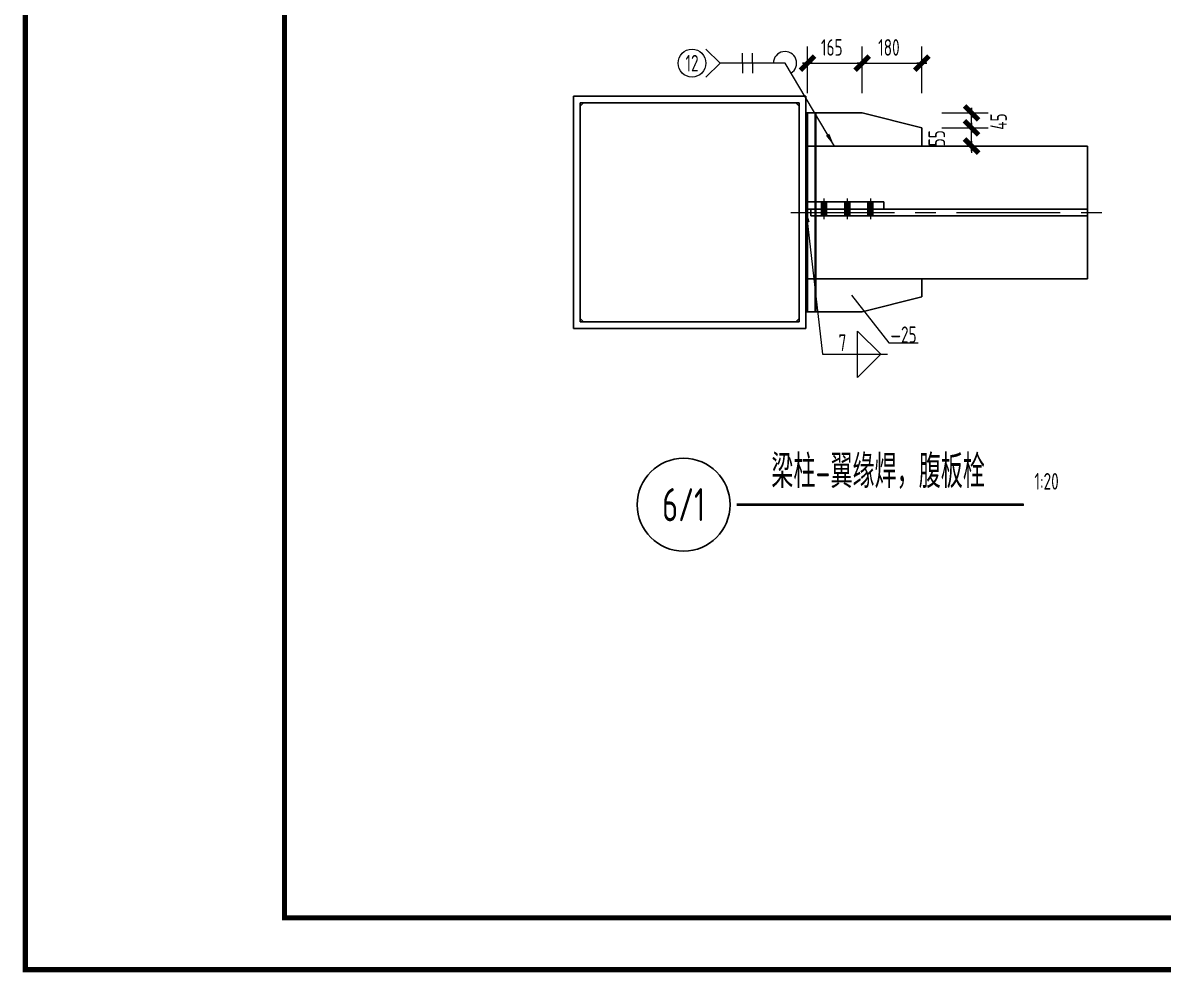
# Model space of a CAD drawing. Extents: x 31132 to 885236, y 345273 to 1212165.
# Drawn here: x 226388 to 240142, y 409925 to 421374 of the extents above; entities that cross this region are included whole.
import ezdxf
from ezdxf.enums import TextEntityAlignment as Align

# ---------------------------------------------------------------- set-up
doc = ezdxf.new("R2010")
doc.units = 0
doc.header["$LTSCALE"] = 1000
doc.linetypes.add('CENTER', pattern=[2, 1.25, -0.25, 0.25, -0.25])
doc.layers.get('0').update_dxf_attribs({"linetype": 'CONTINUOUS'})
doc.layers.add('AXIS', color=253, linetype='CENTER')
doc.layers.add('TK', color=4, linetype='CONTINUOUS')
doc.styles.add('StTextStyle', font='yjkeng.shx', dxfattribs={"width": 0.7, "height": 250, "bigfont": 'yjkchn.shx'})
doc.styles.add('StTextStyleDim', font='yjkeng.shx', dxfattribs={"width": 0.7, "height": 50, "bigfont": 'yjkchn.shx'})

# ---------------------------------------------------------------- blocks, each defined once
blk = doc.blocks.new('Studio2')
blk.add_line((-200, 0), (200, 0))
blk.add_lwpolyline([(-106, -106, 60, 60, 0), (106, 106, 100, 100, 0)], format="xyseb")
blk = doc.blocks.new('_ArchTick')
at = {"color": 0, "linetype": 'ByBlock', "const_width": 0.5}
blk.add_lwpolyline([(-0.71, -0.71), (0.71, 0.71)], dxfattribs=at)

msp = doc.modelspace()

# ---------------------------------------------------------------- linework, layer by layer
at = {"color": 4, "linetype": 'ByBlock', "lineweight": 13}
for p, q in [((234627.15, 421057.57), (234796.86, 420887.86)), ((235068.86, 420887.86), (235068.86, 421007.86)), ((235188.86, 420887.86), (235188.86, 421007.86)), ((235850.86, 420527.86), (235850.86, 421087.86)), ((236510.86, 420527.86), (236510.86, 421087.86)), ((236510.86, 420527.86), (236510.86, 421087.86)), ((237230.86, 420527.86), (237230.86, 421087.86)), ((234796.86, 420887.86), (234627.15, 420718.16)), ((235580.86, 420887.86), (234796.86, 420887.86)), ((235068.86, 420887.86), (235068.86, 420767.86)), ((235188.86, 420887.86), (235188.86, 420767.86)), ((236175.86, 419887.86), (235580.86, 420887.86)), ((235850.86, 420887.86), (236510.86, 420887.86)), ((236510.86, 420887.86), (237230.86, 420887.86)), ((237470.86, 420287.86), (238030.86, 420287.86)), ((237830.86, 420107.86), (237830.86, 420287.86)), ((237830.86, 420107.86), (237830.86, 420187.86)), ((237470.86, 420107.86), (238030.86, 420107.86)), ((237470.86, 420107.86), (238030.86, 420107.86)), ((237830.86, 419887.86), (237830.86, 420107.86)), ((236175.86, 419887.86), (236094.04, 420025.36)), ((237830.86, 419887.86), (237830.86, 419807.86)), ((236050.86, 419255.86), (236050.86, 419007.86)), ((236330.86, 419255.86), (236330.86, 419007.86)), ((236610.86, 419255.86), (236610.86, 419007.86)), ((235830.86, 419127.86), (236030.86, 417376.97)), ((236382.86, 418087.86), (236834.29, 417512.86)), ((236454.86, 417096.97), (236454.86, 417656.97)), ((236454.86, 417656.97), (236734.86, 417376.97)), ((236834.29, 417512.86), (237187.09, 417512.86)), ((236030.86, 417376.97), (236814.86, 417376.97)), ((236734.86, 417376.97), (236454.86, 417096.97))]:
    msp.add_line(p, q, dxfattribs=at)
at = {"color": 4, "linetype": 'ByBlock'}
for p, q in [((233030.86, 420487.86), (235830.86, 420487.86)), ((233030.86, 417687.86), (233030.86, 420487.86)), ((235830.86, 420487.86), (235830.86, 417687.86)), ((233110.86, 420407.86), (235750.86, 420407.86)), ((233110.86, 417767.86), (233110.86, 420407.86)), ((233150.86, 420407.86), (233110.86, 420367.86)), ((235750.86, 420367.86), (235710.86, 420407.86)), ((235750.86, 420407.86), (235750.86, 417767.86)), ((235850.86, 420287.86), (235830.86, 420287.86)), ((235942.86, 420287.86), (235850.86, 420287.86)), ((235850.86, 420287.86), (235850.86, 419887.86)), ((236510.86, 420287.86), (235942.86, 420287.86)), ((235942.86, 420287.86), (235942.86, 419887.86)), ((235950.86, 417887.86), (235950.86, 420287.86)), ((236510.86, 420287.86), (237230.86, 420107.86)), ((237230.86, 420107.86), (237230.86, 419887.86)), ((235942.86, 419887.86), (235850.86, 419887.86)), ((235850.86, 419887.86), (235850.86, 418287.86)), ((235942.86, 419887.86), (239230.86, 419887.86)), ((235942.86, 419887.86), (235942.86, 418287.86)), ((237470.86, 419887.86), (238030.86, 419887.86)), ((239230.86, 419887.86), (239230.86, 418287.86)), ((235830.86, 419215.86), (236770.86, 419215.86)), ((235830.86, 419127.86), (236770.86, 419127.86)), ((235830.86, 419127.86), (235854.47, 418969.62)), ((235890.86, 419127.86), (235893.65, 419127.86)), ((235892.36, 419127.86), (235890.86, 419127.86)), ((235890.86, 419127.86), (235890.86, 419047.86)), ((235895.16, 419127.86), (235892.36, 419127.86)), ((235893.65, 419127.86), (235896.44, 419127.86)), ((235897.95, 419127.86), (235895.16, 419127.86)), ((235896.44, 419127.86), (235899.24, 419127.86)), ((235900.75, 419127.86), (235897.95, 419127.86)), ((235899.24, 419127.86), (235902.03, 419127.86)), ((235903.54, 419127.86), (235900.75, 419127.86)), ((235902.03, 419127.86), (235904.83, 419127.86)), ((235906.33, 419127.86), (235903.54, 419127.86)), ((235904.83, 419127.86), (235907.61, 419127.86)), ((235909.1, 419127.86), (235906.33, 419127.86)), ((235907.61, 419127.86), (235910.37, 419127.86)), ((235911.85, 419127.86), (235909.1, 419127.86)), ((235910.37, 419127.86), (235913.12, 419127.86)), ((235914.61, 419127.86), (235911.85, 419127.86)), ((235913.12, 419127.86), (235915.88, 419127.86)), ((235917.37, 419127.86), (235914.61, 419127.86)), ((235915.88, 419127.86), (235918.64, 419127.86)), ((235920.13, 419127.86), (235917.37, 419127.86)), ((235918.64, 419127.86), (235921.4, 419127.86)), ((235922.87, 419127.86), (235920.13, 419127.86)), ((235921.4, 419127.86), (235924.11, 419127.86)), ((235925.56, 419127.86), (235922.87, 419127.86)), ((235924.11, 419127.86), (235926.8, 419127.86)), ((235928.25, 419127.86), (235925.56, 419127.86)), ((235926.8, 419127.86), (235929.48, 419127.86)), ((235930.94, 419127.86), (235928.25, 419127.86)), ((235929.48, 419127.86), (235932.17, 419127.86)), ((235933.63, 419127.86), (235930.94, 419127.86)), ((235932.17, 419127.86), (235934.86, 419127.86)), ((235936.31, 419127.86), (235933.63, 419127.86)), ((235934.86, 419127.86), (235937.53, 419127.86)), ((235938.93, 419127.86), (235936.31, 419127.86)), ((235937.53, 419127.86), (235940.12, 419127.86)), ((235941.52, 419127.86), (235938.93, 419127.86)), ((235940.12, 419127.86), (235942.71, 419127.86)), ((235944.1, 419127.86), (235941.52, 419127.86)), ((235942.71, 419127.86), (235945.29, 419127.86)), ((235946.69, 419127.86), (235944.1, 419127.86)), ((235945.29, 419127.86), (235947.88, 419127.86)), ((235949.27, 419127.86), (235946.69, 419127.86)), ((235947.88, 419127.86), (235950.46, 419127.86)), ((235951.84, 419127.86), (235949.27, 419127.86)), ((235950.46, 419127.86), (235952.97, 419127.86)), ((235954.29, 419127.86), (235951.84, 419127.86)), ((235952.97, 419127.86), (235955.42, 419127.86)), ((235956.74, 419127.86), (235954.29, 419127.86)), ((235955.42, 419127.86), (235957.87, 419127.86)), ((235959.19, 419127.86), (235956.74, 419127.86)), ((235957.87, 419127.86), (235960.32, 419127.86)), ((235961.64, 419127.86), (235959.19, 419127.86)), ((235960.32, 419127.86), (235962.77, 419127.86)), ((235964.09, 419127.86), (235961.64, 419127.86)), ((235962.77, 419127.86), (235965.22, 419127.86)), ((235966.46, 419127.86), (235964.09, 419127.86)), ((235965.22, 419127.86), (235967.51, 419127.86)), ((235968.74, 419127.86), (235966.46, 419127.86)), ((235967.51, 419127.86), (235969.79, 419127.86)), ((235971.02, 419127.86), (235968.74, 419127.86)), ((235969.79, 419127.86), (235972.07, 419127.86)), ((235973.31, 419127.86), (235971.02, 419127.86)), ((235972.07, 419127.86), (235974.36, 419127.86)), ((235975.59, 419127.86), (235973.31, 419127.86)), ((235974.36, 419127.86), (235976.64, 419127.86)), ((235977.87, 419127.86), (235975.59, 419127.86)), ((235976.64, 419127.86), (235978.85, 419127.86)), ((235979.98, 419127.86), (235977.87, 419127.86)), ((235978.85, 419127.86), (235980.94, 419127.86)), ((235982.07, 419127.86), (235979.98, 419127.86)), ((235980.94, 419127.86), (235983.03, 419127.86)), ((235984.15, 419127.86), (235982.07, 419127.86)), ((235983.03, 419127.86), (235985.11, 419127.86)), ((235986.24, 419127.86), (235984.15, 419127.86)), ((235985.11, 419127.86), (235987.2, 419127.86)), ((235988.33, 419127.86), (235986.24, 419127.86)), ((235987.2, 419127.86), (235989.29, 419127.86)), ((235990.35, 419127.86), (235988.33, 419127.86)), ((235989.29, 419127.86), (235991.21, 419127.86)), ((235992.22, 419127.86), (235990.35, 419127.86)), ((235991.21, 419127.86), (235993.08, 419127.86)), ((235994.08, 419127.86), (235992.22, 419127.86)), ((235993.08, 419127.86), (235994.94, 419127.86)), ((235995.95, 419127.86), (235994.08, 419127.86)), ((235994.94, 419127.86), (235996.81, 419127.86)), ((235997.81, 419127.86), (235995.95, 419127.86)), ((235996.81, 419127.86), (235998.67, 419127.86)), ((235999.68, 419127.86), (235997.81, 419127.86)), ((235998.67, 419127.86), (236000.51, 419127.86)), ((236001.38, 419127.86), (235999.68, 419127.86)), ((236000.51, 419127.86), (236002.13, 419127.86)), ((236003, 419127.86), (236001.38, 419127.86)), ((236002.13, 419127.86), (236003.75, 419127.86)), ((236004.62, 419127.86), (236003, 419127.86)), ((236003.75, 419127.86), (236005.36, 419127.86)), ((236006.24, 419127.86), (236004.62, 419127.86)), ((236005.36, 419127.86), (236006.98, 419127.86)), ((236007.86, 419127.86), (236006.24, 419127.86)), ((236006.98, 419127.86), (236008.6, 419127.86)), ((236009.46, 419127.86), (236007.86, 419127.86)), ((236008.6, 419127.86), (236010.09, 419127.86)), ((236010.82, 419127.86), (236009.46, 419127.86)), ((236010.09, 419127.86), (236011.44, 419127.86)), ((236012.17, 419127.86), (236010.82, 419127.86)), ((236011.44, 419127.86), (236012.79, 419127.86)), ((236013.53, 419127.86), (236012.17, 419127.86)), ((236012.79, 419127.86), (236014.15, 419127.86)), ((236014.88, 419127.86), (236013.53, 419127.86)), ((236014.15, 419127.86), (236015.5, 419127.86)), ((236016.23, 419127.86), (236014.88, 419127.86)), ((236015.5, 419127.86), (236016.86, 419127.86)), ((236017.46, 419127.86), (236016.23, 419127.86)), ((236016.86, 419127.86), (236017.96, 419127.86)), ((236018.53, 419127.86), (236017.46, 419127.86)), ((236017.96, 419127.86), (236019.03, 419127.86)), ((236019.6, 419127.86), (236018.53, 419127.86)), ((236019.03, 419127.86), (236020.1, 419127.86)), ((236020.68, 419127.86), (236019.6, 419127.86)), ((236020.1, 419127.86), (236021.17, 419127.86)), ((236021.75, 419127.86), (236020.68, 419127.86)), ((236021.17, 419127.86), (236022.24, 419127.86)), ((236022.82, 419127.86), (236021.75, 419127.86)), ((236022.24, 419127.86), (236023.22, 419127.86)), ((236023.64, 419127.86), (236022.82, 419127.86)), ((236023.22, 419127.86), (236024, 419127.86)), ((236024.42, 419127.86), (236023.64, 419127.86)), ((236024, 419127.86), (236024.77, 419127.86)), ((236025.19, 419127.86), (236024.42, 419127.86)), ((236024.77, 419127.86), (236025.55, 419127.86)), ((236025.97, 419127.86), (236025.19, 419127.86)), ((236025.55, 419127.86), (236026.32, 419127.86)), ((236026.74, 419127.86), (236025.97, 419127.86)), ((236026.32, 419127.86), (236027.1, 419127.86)), ((236027.45, 419127.86), (236026.74, 419127.86)), ((236027.1, 419127.86), (236027.66, 419127.86)), ((236027.92, 419127.86), (236027.45, 419127.86)), ((236027.66, 419127.86), (236028.13, 419127.86)), ((236028.39, 419127.86), (236027.92, 419127.86)), ((236028.13, 419127.86), (236028.6, 419127.86)), ((236028.85, 419127.86), (236028.39, 419127.86)), ((236028.6, 419127.86), (236029.07, 419127.86)), ((236029.32, 419127.86), (236028.85, 419127.86)), ((236029.07, 419127.86), (236029.54, 419127.86)), ((236029.79, 419127.86), (236029.32, 419127.86)), ((236029.54, 419127.86), (236029.99, 419127.86)), ((236030.07, 419127.86), (236029.79, 419127.86)), ((236029.99, 419127.86), (236030.14, 419127.86)), ((236030.23, 419127.86), (236030.07, 419127.86)), ((236030.14, 419127.86), (236030.3, 419127.86)), ((236030.38, 419127.86), (236030.23, 419127.86)), ((236030.3, 419127.86), (236030.46, 419127.86)), ((236030.54, 419127.86), (236030.38, 419127.86)), ((236030.46, 419127.86), (236030.61, 419127.86)), ((236030.7, 419127.86), (236030.54, 419127.86)), ((236030.61, 419127.86), (236030.77, 419127.86)), ((236030.86, 419127.86), (236030.7, 419127.86)), ((236030.77, 419127.86), (236030.86, 419127.86)), ((236030.86, 419127.86), (239230.86, 419127.86)), ((236030.86, 419127.86), (236030.86, 419047.86)), ((236770.86, 419215.86), (236770.86, 419127.86)), ((235890.86, 419047.86), (235893.65, 419047.86)), ((235892.36, 419047.86), (235890.86, 419047.86)), ((235895.16, 419047.86), (235892.36, 419047.86)), ((235893.65, 419047.86), (235896.44, 419047.86)), ((235897.95, 419047.86), (235895.16, 419047.86)), ((235896.44, 419047.86), (235899.24, 419047.86)), ((235900.75, 419047.86), (235897.95, 419047.86)), ((235899.24, 419047.86), (235902.03, 419047.86)), ((235903.54, 419047.86), (235900.75, 419047.86)), ((235902.03, 419047.86), (235904.83, 419047.86)), ((235906.33, 419047.86), (235903.54, 419047.86)), ((235904.83, 419047.86), (235907.61, 419047.86)), ((235909.1, 419047.86), (235906.33, 419047.86)), ((235907.61, 419047.86), (235910.37, 419047.86)), ((235911.85, 419047.86), (235909.1, 419047.86)), ((235910.37, 419047.86), (235913.12, 419047.86)), ((235914.61, 419047.86), (235911.85, 419047.86)), ((235913.12, 419047.86), (235915.88, 419047.86)), ((235917.37, 419047.86), (235914.61, 419047.86)), ((235915.88, 419047.86), (235918.64, 419047.86)), ((235920.13, 419047.86), (235917.37, 419047.86)), ((235918.64, 419047.86), (235921.4, 419047.86)), ((235922.87, 419047.86), (235920.13, 419047.86)), ((235921.4, 419047.86), (235924.11, 419047.86)), ((235925.56, 419047.86), (235922.87, 419047.86)), ((235924.11, 419047.86), (235926.8, 419047.86)), ((235928.25, 419047.86), (235925.56, 419047.86)), ((235926.8, 419047.86), (235929.48, 419047.86)), ((235930.94, 419047.86), (235928.25, 419047.86)), ((235929.48, 419047.86), (235932.17, 419047.86)), ((235933.63, 419047.86), (235930.94, 419047.86)), ((235932.17, 419047.86), (235934.86, 419047.86)), ((235936.31, 419047.86), (235933.63, 419047.86)), ((235934.86, 419047.86), (235937.53, 419047.86)), ((235938.93, 419047.86), (235936.31, 419047.86)), ((235937.53, 419047.86), (235940.12, 419047.86)), ((235941.52, 419047.86), (235938.93, 419047.86)), ((235940.12, 419047.86), (235942.71, 419047.86)), ((235944.1, 419047.86), (235941.52, 419047.86)), ((235942.71, 419047.86), (235945.29, 419047.86)), ((235946.69, 419047.86), (235944.1, 419047.86)), ((235945.29, 419047.86), (235947.88, 419047.86)), ((235949.27, 419047.86), (235946.69, 419047.86)), ((235947.88, 419047.86), (235950.46, 419047.86)), ((235951.84, 419047.86), (235949.27, 419047.86)), ((235950.46, 419047.86), (235952.97, 419047.86)), ((235954.29, 419047.86), (235951.84, 419047.86)), ((235952.97, 419047.86), (235955.42, 419047.86)), ((235956.74, 419047.86), (235954.29, 419047.86)), ((235955.42, 419047.86), (235957.87, 419047.86)), ((235959.19, 419047.86), (235956.74, 419047.86)), ((235957.87, 419047.86), (235960.32, 419047.86)), ((235961.64, 419047.86), (235959.19, 419047.86)), ((235960.32, 419047.86), (235962.77, 419047.86)), ((235964.09, 419047.86), (235961.64, 419047.86)), ((235962.77, 419047.86), (235965.22, 419047.86)), ((235966.46, 419047.86), (235964.09, 419047.86)), ((235965.22, 419047.86), (235967.51, 419047.86)), ((235968.74, 419047.86), (235966.46, 419047.86)), ((235967.51, 419047.86), (235969.79, 419047.86)), ((235971.02, 419047.86), (235968.74, 419047.86)), ((235969.79, 419047.86), (235972.07, 419047.86)), ((235973.31, 419047.86), (235971.02, 419047.86)), ((235972.07, 419047.86), (235974.36, 419047.86)), ((235975.59, 419047.86), (235973.31, 419047.86)), ((235974.36, 419047.86), (235976.64, 419047.86)), ((235977.87, 419047.86), (235975.59, 419047.86)), ((235976.64, 419047.86), (235978.85, 419047.86)), ((235979.98, 419047.86), (235977.87, 419047.86)), ((235978.85, 419047.86), (235980.94, 419047.86)), ((235982.07, 419047.86), (235979.98, 419047.86)), ((235980.94, 419047.86), (235983.03, 419047.86)), ((235984.15, 419047.86), (235982.07, 419047.86)), ((235983.03, 419047.86), (235985.11, 419047.86)), ((235986.24, 419047.86), (235984.15, 419047.86)), ((235985.11, 419047.86), (235987.2, 419047.86)), ((235988.33, 419047.86), (235986.24, 419047.86)), ((235987.2, 419047.86), (235989.29, 419047.86)), ((235990.35, 419047.86), (235988.33, 419047.86)), ((235989.29, 419047.86), (235991.21, 419047.86)), ((235992.22, 419047.86), (235990.35, 419047.86)), ((235991.21, 419047.86), (235993.08, 419047.86)), ((235994.08, 419047.86), (235992.22, 419047.86)), ((235993.08, 419047.86), (235994.94, 419047.86)), ((235995.95, 419047.86), (235994.08, 419047.86)), ((235994.94, 419047.86), (235996.81, 419047.86)), ((235997.81, 419047.86), (235995.95, 419047.86)), ((235996.81, 419047.86), (235998.67, 419047.86)), ((235999.68, 419047.86), (235997.81, 419047.86)), ((235998.67, 419047.86), (236000.51, 419047.86)), ((236001.38, 419047.86), (235999.68, 419047.86)), ((236000.51, 419047.86), (236002.13, 419047.86)), ((236003, 419047.86), (236001.38, 419047.86)), ((236002.13, 419047.86), (236003.75, 419047.86)), ((236004.62, 419047.86), (236003, 419047.86)), ((236003.75, 419047.86), (236005.36, 419047.86)), ((236006.24, 419047.86), (236004.62, 419047.86)), ((236005.36, 419047.86), (236006.98, 419047.86)), ((236007.86, 419047.86), (236006.24, 419047.86)), ((236006.98, 419047.86), (236008.6, 419047.86)), ((236009.46, 419047.86), (236007.86, 419047.86)), ((236008.6, 419047.86), (236010.09, 419047.86)), ((236010.82, 419047.86), (236009.46, 419047.86)), ((236010.09, 419047.86), (236011.44, 419047.86)), ((236012.17, 419047.86), (236010.82, 419047.86)), ((236011.44, 419047.86), (236012.79, 419047.86)), ((236013.53, 419047.86), (236012.17, 419047.86)), ((236012.79, 419047.86), (236014.15, 419047.86)), ((236014.88, 419047.86), (236013.53, 419047.86)), ((236014.15, 419047.86), (236015.5, 419047.86)), ((236016.23, 419047.86), (236014.88, 419047.86)), ((236015.5, 419047.86), (236016.86, 419047.86)), ((236017.46, 419047.86), (236016.23, 419047.86)), ((236016.86, 419047.86), (236017.96, 419047.86)), ((236018.53, 419047.86), (236017.46, 419047.86)), ((236017.96, 419047.86), (236019.03, 419047.86)), ((236019.6, 419047.86), (236018.53, 419047.86)), ((236019.03, 419047.86), (236020.1, 419047.86)), ((236020.68, 419047.86), (236019.6, 419047.86)), ((236020.1, 419047.86), (236021.17, 419047.86)), ((236021.75, 419047.86), (236020.68, 419047.86)), ((236021.17, 419047.86), (236022.24, 419047.86)), ((236022.82, 419047.86), (236021.75, 419047.86)), ((236022.24, 419047.86), (236023.22, 419047.86)), ((236023.64, 419047.86), (236022.82, 419047.86)), ((236023.22, 419047.86), (236024, 419047.86)), ((236024.42, 419047.86), (236023.64, 419047.86)), ((236024, 419047.86), (236024.77, 419047.86)), ((236025.19, 419047.86), (236024.42, 419047.86)), ((236024.77, 419047.86), (236025.55, 419047.86)), ((236025.97, 419047.86), (236025.19, 419047.86)), ((236025.55, 419047.86), (236026.32, 419047.86)), ((236026.74, 419047.86), (236025.97, 419047.86)), ((236026.32, 419047.86), (236027.1, 419047.86)), ((236027.45, 419047.86), (236026.74, 419047.86)), ((236027.1, 419047.86), (236027.66, 419047.86)), ((236027.92, 419047.86), (236027.45, 419047.86)), ((236027.66, 419047.86), (236028.13, 419047.86)), ((236028.39, 419047.86), (236027.92, 419047.86)), ((236028.13, 419047.86), (236028.6, 419047.86)), ((236028.85, 419047.86), (236028.39, 419047.86)), ((236028.6, 419047.86), (236029.07, 419047.86)), ((236029.32, 419047.86), (236028.85, 419047.86)), ((236029.07, 419047.86), (236029.54, 419047.86)), ((236029.79, 419047.86), (236029.32, 419047.86)), ((236029.54, 419047.86), (236029.99, 419047.86)), ((236030.07, 419047.86), (236029.79, 419047.86)), ((236029.99, 419047.86), (236030.14, 419047.86)), ((236030.23, 419047.86), (236030.07, 419047.86)), ((236030.14, 419047.86), (236030.3, 419047.86)), ((236030.38, 419047.86), (236030.23, 419047.86)), ((236030.3, 419047.86), (236030.46, 419047.86)), ((236030.54, 419047.86), (236030.38, 419047.86)), ((236030.46, 419047.86), (236030.61, 419047.86)), ((236030.7, 419047.86), (236030.54, 419047.86)), ((236030.61, 419047.86), (236030.77, 419047.86)), ((236030.86, 419047.86), (236030.7, 419047.86)), ((236030.77, 419047.86), (236030.86, 419047.86)), ((236030.86, 419047.86), (239230.86, 419047.86)), ((235942.86, 418287.86), (235850.86, 418287.86)), ((235850.86, 418287.86), (235850.86, 417887.86)), ((235942.86, 418287.86), (235942.86, 417887.86)), ((235942.86, 418287.86), (239230.86, 418287.86)), ((237230.86, 418287.86), (237230.86, 418067.86)), ((236510.86, 417887.86), (237230.86, 418067.86)), ((235830.86, 417887.86), (235850.86, 417887.86)), ((235942.86, 417887.86), (235850.86, 417887.86)), ((236510.86, 417887.86), (235942.86, 417887.86)), ((233110.86, 417807.86), (233150.86, 417767.86)), ((235750.86, 417767.86), (233110.86, 417767.86)), ((235710.86, 417767.86), (235750.86, 417807.86)), ((235830.86, 417687.86), (233030.86, 417687.86))]:
    msp.add_line(p, q, dxfattribs=at)
msp.add_line((234998.06, 415562.86), (238459.96, 415562.86))
at = {"color": 4, "linetype": 'ByBlock', "lineweight": 13}
for points in [[(236175.86, 419887.86, 0, 48, 0), (236094.04, 420025.36, 48, 48, 0)], [(235830.86, 419127.86, 0, 48, 0), (235854.47, 418969.62, 48, 48, 0)]]:
    msp.add_lwpolyline(points, format="xyseb", dxfattribs=at)
at = {"const_width": 30}
msp.add_lwpolyline([(234998.06, 415562.86), (238459.96, 415562.86)], dxfattribs=at)
at = {"color": 4, "linetype": 'ByBlock', "lineweight": 13}
msp.add_circle((234459.15, 420887.86), 168, dxfattribs=at)
msp.add_circle((234358.06, 415562.86), 560)
msp.add_arc((235580.86, 420887.86), 140, 300.752646, 180, dxfattribs=at)
at = {"color": 4, "linetype": 'ByBlock'}
for points in [[(236010.86, 419047.86, -40), (236090.86, 419047.86, -40), (236010.86, 419215.86, -40), (236090.86, 419215.86, -40)], [(236290.86, 419047.86, -40), (236370.86, 419047.86, -40), (236290.86, 419215.86, -40), (236370.86, 419215.86, -40)], [(236570.86, 419047.86, -40), (236650.86, 419047.86, -40), (236570.86, 419215.86, -40), (236650.86, 419215.86, -40)]]:
    msp.add_solid(points, dxfattribs=at)
at = {"layer": 'AXIS', "lineweight": 9}
msp.add_line((235650.86, 419087.86), (239430.86, 419087.86), dxfattribs=at)
at = {"layer": 'TK', "const_width": 62.5}
for points in [[(226419.19, 409955.9), (226419.19, 447080.9), (278919.19, 447080.9), (278919.19, 409955.9)], [(229544.19, 410580.9), (229544.19, 446455.9), (278294.19, 446455.9), (278294.19, 410580.9)]]:
    msp.add_lwpolyline(points, close=True, dxfattribs=at)

# ---------------------------------------------------------------- block references
at = {"color": 4, "linetype": 'ByBlock', "lineweight": 13}
for name, p, xscale, yscale, zscale in [('_ArchTick', (235850.86, 420887.86), 120, 120, 120), ('Studio2', (235850.86, 420887.86), 0.3, 0.3, 0.3), ('_ArchTick', (236510.86, 420887.86), 120, 120, 120), ('Studio2', (236510.86, 420887.86), 0.3, 0.3, 0.3), ('_ArchTick', (237230.86, 420887.86), 120, 120, 120), ('Studio2', (237230.86, 420887.86), 0.3, 0.3, 0.3)]:
    msp.add_blockref(name, p, dxfattribs=dict(at, xscale=xscale, yscale=yscale, zscale=zscale))
at = {"color": 4, "linetype": 'ByBlock', "lineweight": 13, "rotation": 270}
for name, p, xscale, yscale, zscale in [('_ArchTick', (237830.86, 420287.86), 120, 120, 120), ('Studio2', (237830.86, 420287.86), 0.3, 0.3, 0.3), ('_ArchTick', (237830.86, 420107.86), 120, 120, 120), ('Studio2', (237830.86, 420107.86), 0.3, 0.3, 0.3), ('_ArchTick', (237830.86, 419887.86), 120, 120, 120), ('Studio2', (237830.86, 419887.86), 0.3, 0.3, 0.3)]:
    msp.add_blockref(name, p, dxfattribs=dict(at, xscale=xscale, yscale=yscale, zscale=zscale))

# ---------------------------------------------------------------- texts
at = {"color": 4, "linetype": 'ByBlock', "lineweight": 13, "width": 0.7}
for s, style, p in [('165', 'StTextStyleDim', (236014.19, 420977.39)), ('180', 'StTextStyleDim', (236704.19, 420977.39)), ('7', 'StTextStyle', (236227.16, 417416.97))]:
    msp.add_text(s, height=200, dxfattribs=dict(at, style=style)).set_placement(p)
at = {"color": 4, "linetype": 'ByBlock', "lineweight": 13, "style": 'StTextStyle', "width": 0.7}
msp.add_text('12', height=200, dxfattribs=at).set_placement((234459.15, 420887.86), align=Align.MIDDLE_CENTER)
at = {"color": 4, "linetype": 'ByBlock', "lineweight": 13, "style": 'StTextStyleDim', "width": 0.7}
for s, p in [('45', (238256.12, 420084.53)), ('55', (237511.14, 419884.53))]:
    msp.add_text(s, height=200, rotation=90, dxfattribs=at).set_placement(p)
at = {"color": 4, "linetype": 'ByBlock', "lineweight": 13, "style": 'StTextStyle', "width": 0.7}
msp.add_text('—25', height=200, dxfattribs=at).set_placement((237010.69, 417512.86), align=Align.CENTER)
at = {"style": 'StTextStyle', "width": 0.7}
msp.add_text('梁柱-翼缘焊，腹板栓', height=400, dxfattribs=at).set_placement((236703.38, 415644.35), align=Align.BOTTOM_CENTER)
msp.add_text('1:20', height=200, dxfattribs=at).set_placement((238588.87, 415684.35), align=Align.BOTTOM_LEFT)
msp.add_text('6/1', height=400, dxfattribs=at).set_placement((234358.06, 415562.86), align=Align.MIDDLE_CENTER)

doc.saveas('drawing.dxf')
